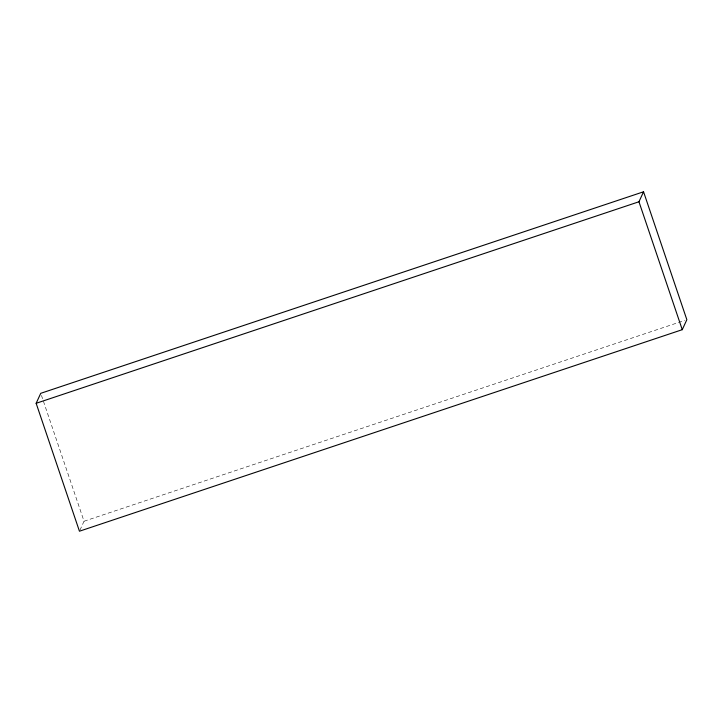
<?xml version="1.0" encoding="UTF-8"?>
<svg xmlns="http://www.w3.org/2000/svg" width="723" height="723" viewBox="0 0 723 723"><rect width="100%" height="100%" fill="white"/><g stroke="black" fill="none" stroke-linecap="round" stroke-linejoin="round"><path stroke-width="0.54" stroke-dasharray="3.62 2.71" d="M79.91 530.221L84.04 521.238L41.464 395.454M84.04 521.238L684.708 320.416"/><path stroke-width="1.08" d="M36.15 403.298L40.741 393.321L643.551 191.785L686.85 319.702L682.259 329.679L79.449 531.215L36.15 403.298L638.96 201.762L643.551 191.785M638.96 201.762L682.259 329.679"/></g></svg>
